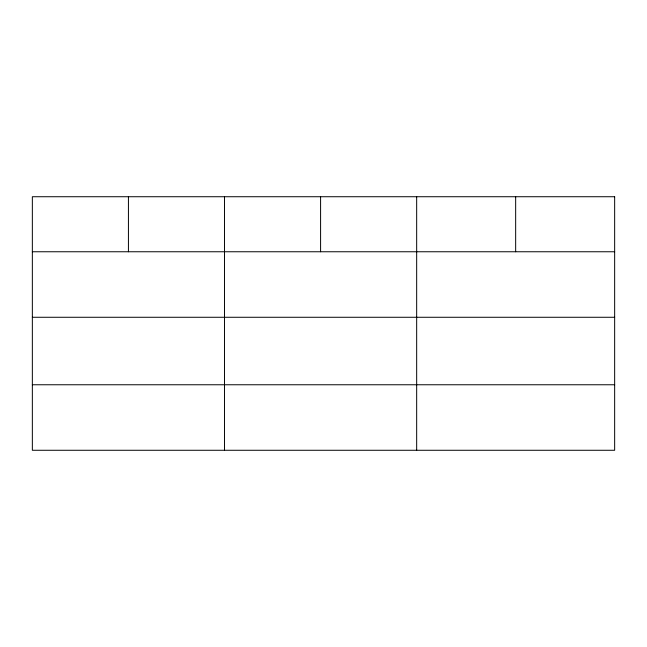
<?xml version="1.0" encoding="UTF-8"?>
<svg xmlns="http://www.w3.org/2000/svg" width="647" height="647" viewBox="0 0 647 647"><rect width="100%" height="100%" fill="white"/><g stroke="black" fill="none" stroke-linecap="round" stroke-linejoin="round"><path stroke-width="0.97" d="M32.35 251.756L614.65 251.756M32.35 317.273L614.65 317.273M32.35 384.763L614.65 384.763M515.659 196.728L515.659 251.756M416.668 196.728L416.668 450.272M320.588 196.728L320.588 251.756M224.509 196.728L224.509 450.272M128.429 196.728L128.429 251.756M614.65 196.728L32.35 196.728L32.35 450.272L614.65 450.272L614.65 196.728"/></g></svg>
